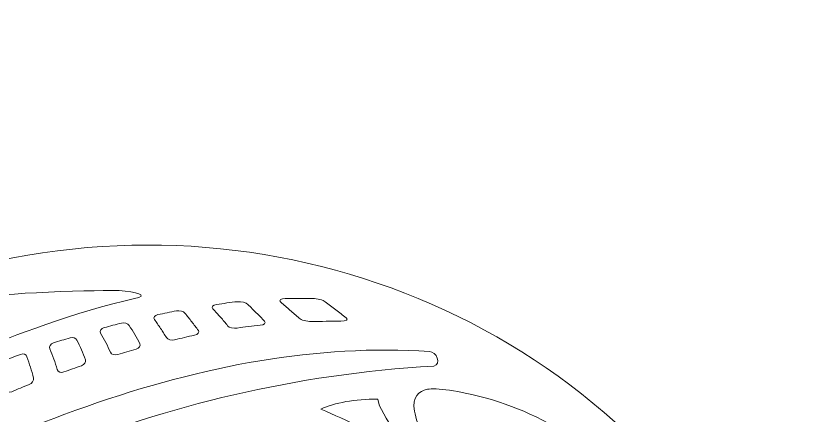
# Model space of a CAD drawing. Header units: centimetres. Extents: x -33.5 to 32.2, y -24.3 to 23.4.
# Drawn here: x 0.24 to 11.57, y 17.09 to 22.8 of the extents above; entities that cross this region are included whole.
import ezdxf

# ---------------------------------------------------------------- set-up
doc = ezdxf.new("R2010")
doc.units = ezdxf.units.CM
doc.header["$MEASUREMENT"] = 0
doc.layers.add('layer 1', color=7, linetype='Continuous')

msp = doc.modelspace()

# ---------------------------------------------------------------- linework, layer by layer
at = {"layer": 'layer 1', "color": 250, "lineweight": 9}
for points, knots in [([(-8.06721, 8.72116), (-8.06349, 8.72116), (-8.06153, 8.72116), (-8.06153, 8.72116), (-8.06153, 8.72116), (-8.27227, 11.87344), (-6.93555, 15.0796), (-4.41705, 17.1619), (-4.41705, 17.1619), (-4.37581, 17.33898), (-4.28369, 17.6302), (-4.13969, 17.76698), (-4.13969, 17.76698), (-3.69783, 18.1142), (-4.53469, 19.02948), (-4.00209, 19.29474), (-4.00209, 19.29474), (-3.43889, 19.59502), (-5.29133, 22.43028), (-4.58521, 22.47602), (-4.58521, 22.47602), (-4.52743, 22.57722), (-4.31839, 22.79906), (-4.19589, 22.78358), (-4.19589, 22.78358), (-3.36845, 22.67902), (-2.92219, 21.06164), (-2.29655, 20.22328), (-2.29655, 20.22328), (-2.10907, 20.2575), (-1.93795, 20.21842), (-1.81111, 19.97964), (-1.81111, 19.97964), (-1.62937, 19.64894), (-1.43493, 19.34716), (-1.16669, 19.31242), (-1.16669, 19.31242), (-0.97013, 19.28694), (-0.66117, 19.247), (-0.43707, 19.1969), (-0.43707, 19.1969), (4.05973, 20.3678), (8.87613, 18.34348), (10.98897, 14.1015), (10.98897, 14.1015), (11.84863, 12.37556), (12.14565, 10.51346), (11.95011, 8.71764), (11.95011, 8.71764), (11.94999, 8.71648), (11.94931, 8.72116), (11.95049, 8.72116), (11.95049, 8.72116), (11.95049, 3.50248), (7.46939, -0.72808), (1.94165, -0.72808), (1.94165, -0.72808), (-3.58611, -0.72808), (-8.06721, 3.50248), (-8.06721, 8.72116)], [0, 0, 0, 0, 0.0625, 0.0625, 0.0625, 0.0625, 0.125, 0.125, 0.125, 0.125, 0.1875, 0.1875, 0.1875, 0.1875, 0.25, 0.25, 0.25, 0.25, 0.3125, 0.3125, 0.3125, 0.3125, 0.375, 0.375, 0.375, 0.375, 0.4375, 0.4375, 0.4375, 0.4375, 0.5, 0.5, 0.5, 0.5, 0.5625, 0.5625, 0.5625, 0.5625, 0.625, 0.625, 0.625, 0.625, 0.6875, 0.6875, 0.6875, 0.6875, 0.75, 0.75, 0.75, 0.75, 0.8125, 0.8125, 0.8125, 0.8125, 0.875, 0.875, 0.875, 0.875, 1, 1, 1, 1]), ([(1.93139, 18.75902), (2.15349, 18.80716), (1.95111, 18.85828), (1.71195, 18.87392), (1.71195, 18.87392), (1.57275, 18.883), (-0.20539, 18.84554), (-0.17573, 18.75548), (-0.17573, 18.75548), (-0.06999, 18.43418), (-0.69189, 18.25368), (-0.94475, 18.25144), (-0.94475, 18.25144), (-1.05369, 18.25046), (-1.33451, 18.28044), (-1.44023, 18.41362), (-1.44023, 18.41362), (-1.51467, 18.50742), (-1.38359, 18.21184), (-1.75007, 17.984), (-1.75007, 17.984), (-1.94925, 17.86014), (-2.51659, 17.54648), (-2.74221, 17.73176), (-2.74221, 17.73176), (-2.87747, 17.71978), (-3.56955, 16.40568), (-3.30985, 16.53122), (-3.30985, 16.53122), (-2.44755, 16.94824), (-1.16827, 17.63986), (-0.20585, 18.0579), (-0.20585, 18.0579), (0.07783, 18.18114), (1.13069, 18.5853), (1.93139, 18.75902)], [0, 0, 0, 0, 0.1, 0.1, 0.1, 0.1, 0.2, 0.2, 0.2, 0.2, 0.3, 0.3, 0.3, 0.3, 0.4, 0.4, 0.4, 0.4, 0.5, 0.5, 0.5, 0.5, 0.6, 0.6, 0.6, 0.6, 0.7, 0.7, 0.7, 0.7, 0.8, 0.8, 0.8, 0.8, 1, 1, 1, 1]), ([(3.40069, 18.71474), (3.29931, 18.70464), (3.19949, 18.6896), (3.10115, 18.67544), (3.10115, 18.67544), (3.04781, 18.6678), (3.02569, 18.63804), (3.04995, 18.61204), (3.04995, 18.61204), (3.08715, 18.57212), (3.12293, 18.5334), (3.15867, 18.4935), (3.15867, 18.4935), (3.19407, 18.4539), (3.22789, 18.41278), (3.25999, 18.3716), (3.25999, 18.3716), (3.28189, 18.3436), (3.34297, 18.32892), (3.39725, 18.33784), (3.39725, 18.33784), (3.50153, 18.35496), (3.61211, 18.36876), (3.72445, 18.37906), (3.72445, 18.37906), (3.78483, 18.38462), (3.81103, 18.41082), (3.78545, 18.4378), (3.78545, 18.4378), (3.74753, 18.47784), (3.70903, 18.51738), (3.66905, 18.55674), (3.66905, 18.55674), (3.62941, 18.59572), (3.59009, 18.635), (3.54893, 18.67398), (3.54893, 18.67398), (3.52167, 18.69984), (3.45843, 18.72054), (3.40069, 18.71474)], [0, 0, 0, 0, 0.09090909, 0.09090909, 0.09090909, 0.09090909, 0.18181818, 0.18181818, 0.18181818, 0.18181818, 0.27272727, 0.27272727, 0.27272727, 0.27272727, 0.36363636, 0.36363636, 0.36363636, 0.36363636, 0.45454545, 0.45454545, 0.45454545, 0.45454545, 0.54545455, 0.54545455, 0.54545455, 0.54545455, 0.63636364, 0.63636364, 0.63636364, 0.63636364, 0.72727273, 0.72727273, 0.72727273, 0.72727273, 0.81818182, 0.81818182, 0.81818182, 0.81818182, 1, 1, 1, 1]), ([(4.47143, 18.76196), (4.34069, 18.76156), (4.20995, 18.7613), (4.08231, 18.76054), (4.08231, 18.76054), (4.01787, 18.76012), (3.98855, 18.73556), (4.01851, 18.7103), (4.01851, 18.7103), (4.06367, 18.67228), (4.10645, 18.63276), (4.14967, 18.59508), (4.14967, 18.59508), (4.19429, 18.55612), (4.23939, 18.51932), (4.28095, 18.47952), (4.28095, 18.47952), (4.30829, 18.45336), (4.38747, 18.43196), (4.45643, 18.4325), (4.45643, 18.4325), (4.59429, 18.43366), (4.73491, 18.4353), (4.87719, 18.43688), (4.87719, 18.43688), (4.95199, 18.4377), (4.98335, 18.45896), (4.95099, 18.4851), (4.95099, 18.4851), (4.90281, 18.52398), (4.85337, 18.56196), (4.80337, 18.60014), (4.80337, 18.60014), (4.75375, 18.63804), (4.70415, 18.6758), (4.65337, 18.714), (4.65337, 18.714), (4.62001, 18.73902), (4.54205, 18.76218), (4.47143, 18.76196)], [0, 0, 0, 0, 0.09090909, 0.09090909, 0.09090909, 0.09090909, 0.18181818, 0.18181818, 0.18181818, 0.18181818, 0.27272727, 0.27272727, 0.27272727, 0.27272727, 0.36363636, 0.36363636, 0.36363636, 0.36363636, 0.45454545, 0.45454545, 0.45454545, 0.45454545, 0.54545455, 0.54545455, 0.54545455, 0.54545455, 0.63636364, 0.63636364, 0.63636364, 0.63636364, 0.72727273, 0.72727273, 0.72727273, 0.72727273, 0.81818182, 0.81818182, 0.81818182, 0.81818182, 1, 1, 1, 1]), ([(2.52953, 18.58414), (2.44213, 18.56634), (2.35191, 18.54792), (2.26445, 18.5301), (2.26445, 18.5301), (2.21663, 18.52038), (2.19623, 18.4887), (2.21631, 18.46042), (2.21631, 18.46042), (2.24639, 18.41824), (2.27517, 18.37562), (2.30393, 18.33292), (2.30393, 18.33292), (2.33267, 18.29028), (2.36031, 18.24696), (2.38659, 18.20322), (2.38659, 18.20322), (2.40427, 18.17374), (2.45559, 18.15836), (2.50405, 18.16982), (2.50405, 18.16982), (2.59825, 18.19216), (2.69211, 18.2167), (2.78559, 18.23622), (2.78559, 18.23622), (2.83667, 18.24694), (2.86253, 18.27514), (2.84251, 18.30332), (2.84251, 18.30332), (2.81253, 18.34534), (2.78079, 18.38636), (2.74891, 18.42764), (2.74891, 18.42764), (2.71725, 18.46862), (2.68539, 18.5099), (2.65171, 18.5503), (2.65171, 18.5503), (2.62923, 18.57738), (2.57735, 18.59384), (2.52953, 18.58414)], [0, 0, 0, 0, 0.09090909, 0.09090909, 0.09090909, 0.09090909, 0.18181818, 0.18181818, 0.18181818, 0.18181818, 0.27272727, 0.27272727, 0.27272727, 0.27272727, 0.36363636, 0.36363636, 0.36363636, 0.36363636, 0.45454545, 0.45454545, 0.45454545, 0.45454545, 0.54545455, 0.54545455, 0.54545455, 0.54545455, 0.63636364, 0.63636364, 0.63636364, 0.63636364, 0.72727273, 0.72727273, 0.72727273, 0.72727273, 0.81818182, 0.81818182, 0.81818182, 0.81818182, 1, 1, 1, 1]), ([(1.74675, 18.40906), (1.66673, 18.3882), (1.58269, 18.36678), (1.50021, 18.34484), (1.50021, 18.34484), (1.45509, 18.33286), (1.43227, 18.29758), (1.44861, 18.26724), (1.44861, 18.26724), (1.47295, 18.22192), (1.49859, 18.1774), (1.52211, 18.13168), (1.52211, 18.13168), (1.54561, 18.08602), (1.56713, 18.03952), (1.58703, 17.99234), (1.58703, 17.99234), (1.60045, 17.96046), (1.64545, 17.94466), (1.69249, 17.95882), (1.69249, 17.95882), (1.78027, 17.98516), (1.86817, 18.0111), (1.95333, 18.03656), (1.95333, 18.03656), (1.99787, 18.04988), (2.02417, 18.08472), (2.00915, 18.1149), (2.00915, 18.1149), (1.98671, 18.15994), (1.96183, 18.20388), (1.93577, 18.24704), (1.93577, 18.24704), (1.90973, 18.29028), (1.88279, 18.33286), (1.85507, 18.3758), (1.85507, 18.3758), (1.83677, 18.40422), (1.78925, 18.42014), (1.74675, 18.40906)], [0, 0, 0, 0, 0.09090909, 0.09090909, 0.09090909, 0.09090909, 0.18181818, 0.18181818, 0.18181818, 0.18181818, 0.27272727, 0.27272727, 0.27272727, 0.27272727, 0.36363636, 0.36363636, 0.36363636, 0.36363636, 0.45454545, 0.45454545, 0.45454545, 0.45454545, 0.54545455, 0.54545455, 0.54545455, 0.54545455, 0.63636364, 0.63636364, 0.63636364, 0.63636364, 0.72727273, 0.72727273, 0.72727273, 0.72727273, 0.81818182, 0.81818182, 0.81818182, 0.81818182, 1, 1, 1, 1]), ([(6.13971, 18.00306), (2.93829, 18.21702), (-0.36733, 16.77862), (-3.85001, 14.76984), (-3.85001, 14.76984), (-4.11097, 14.62152), (-4.02009, 13.96508), (-3.92939, 14.0281), (-3.92939, 14.0281), (-1.00587, 15.9869), (2.21523, 17.5638), (6.20011, 17.79476), (6.20011, 17.79476), (6.31769, 17.82118), (6.23783, 18.00466), (6.13971, 18.00306)], [0, 0, 0, 0, 0.2, 0.2, 0.2, 0.2, 0.4, 0.4, 0.4, 0.4, 0.6, 0.6, 0.6, 0.6, 1, 1, 1, 1]), ([(1.01359, 18.20078), (0.93299, 18.17522), (0.85483, 18.15092), (0.77417, 18.12548), (0.77417, 18.12548), (0.73385, 18.11274), (0.71047, 18.075), (0.72381, 18.0422), (0.72381, 18.0422), (0.74345, 17.99374), (0.76179, 17.94476), (0.78033, 17.89548), (0.78033, 17.89548), (0.79869, 17.84658), (0.81615, 17.79688), (0.83067, 17.746), (0.83067, 17.746), (0.84051, 17.71174), (0.88139, 17.69558), (0.92359, 17.7106), (0.92359, 17.7106), (1.00791, 17.74074), (1.09093, 17.77044), (1.17523, 17.80064), (1.17523, 17.80064), (1.21607, 17.81534), (1.24457, 17.85426), (1.23325, 17.8867), (1.23325, 17.8867), (1.21639, 17.93492), (1.19583, 17.98142), (1.17497, 18.0278), (1.17497, 18.0278), (1.15415, 18.07424), (1.13251, 18.12042), (1.11057, 18.16624), (1.11057, 18.16624), (1.09573, 18.19728), (1.05253, 18.21316), (1.01359, 18.20078)], [0, 0, 0, 0, 0.09090909, 0.09090909, 0.09090909, 0.09090909, 0.18181818, 0.18181818, 0.18181818, 0.18181818, 0.27272727, 0.27272727, 0.27272727, 0.27272727, 0.36363636, 0.36363636, 0.36363636, 0.36363636, 0.45454545, 0.45454545, 0.45454545, 0.45454545, 0.54545455, 0.54545455, 0.54545455, 0.54545455, 0.63636364, 0.63636364, 0.63636364, 0.63636364, 0.72727273, 0.72727273, 0.72727273, 0.72727273, 0.81818182, 0.81818182, 0.81818182, 0.81818182, 1, 1, 1, 1]), ([(0.30725, 17.96294), (0.22841, 17.93382), (0.15197, 17.9059), (0.07307, 17.87696), (0.07307, 17.87696), (0.03615, 17.8634), (0.00787, 17.8214), (0.01773, 17.78562), (0.01773, 17.78562), (0.03215, 17.73326), (0.04791, 17.68124), (0.06149, 17.62826), (0.06149, 17.62826), (0.07503, 17.57538), (0.08857, 17.52204), (0.09783, 17.46764), (0.09783, 17.46764), (0.10417, 17.43028), (0.14135, 17.4135), (0.18001, 17.42956), (0.18001, 17.42956), (0.26361, 17.46418), (0.34447, 17.49852), (0.42709, 17.53192), (0.42709, 17.53192), (0.46849, 17.54864), (0.49721, 17.58932), (0.48939, 17.62432), (0.48939, 17.62432), (0.47777, 17.67664), (0.46363, 17.72746), (0.44769, 17.77768), (0.44769, 17.77768), (0.43167, 17.82788), (0.41397, 17.87752), (0.39721, 17.9273), (0.39721, 17.9273), (0.38587, 17.96102), (0.34661, 17.97744), (0.30725, 17.96294)], [0, 0, 0, 0, 0.09090909, 0.09090909, 0.09090909, 0.09090909, 0.18181818, 0.18181818, 0.18181818, 0.18181818, 0.27272727, 0.27272727, 0.27272727, 0.27272727, 0.36363636, 0.36363636, 0.36363636, 0.36363636, 0.45454545, 0.45454545, 0.45454545, 0.45454545, 0.54545455, 0.54545455, 0.54545455, 0.54545455, 0.63636364, 0.63636364, 0.63636364, 0.63636364, 0.72727273, 0.72727273, 0.72727273, 0.72727273, 0.81818182, 0.81818182, 0.81818182, 0.81818182, 1, 1, 1, 1]), ([(8.38541, 16.6211), (8.50527, 16.50946), (8.49435, 16.46914), (8.39655, 16.49878), (8.39655, 16.49878), (8.10657, 16.58666), (7.55565, 16.7294), (7.18955, 16.64236), (7.18955, 16.64236), (6.82323, 16.55522), (6.59503, 16.26246), (6.56189, 16.13872), (6.56189, 16.13872), (6.54447, 16.0737), (6.48289, 16.04896), (6.42539, 16.13224), (6.42539, 16.13224), (6.09513, 16.62764), (5.96223, 16.95148), (5.92507, 17.15288), (5.92507, 17.15288), (5.88837, 17.35146), (5.98841, 17.44182), (6.10939, 17.46318), (6.10939, 17.46318), (6.23199, 17.48486), (6.54397, 17.45222), (6.97385, 17.33012), (6.97385, 17.33012), (7.39883, 17.20946), (7.91559, 16.98716), (8.38541, 16.6211)], [0, 0, 0, 0, 0.11111111, 0.11111111, 0.11111111, 0.11111111, 0.22222222, 0.22222222, 0.22222222, 0.22222222, 0.33333333, 0.33333333, 0.33333333, 0.33333333, 0.44444444, 0.44444444, 0.44444444, 0.44444444, 0.55555556, 0.55555556, 0.55555556, 0.55555556, 0.66666667, 0.66666667, 0.66666667, 0.66666667, 0.77777778, 0.77777778, 0.77777778, 0.77777778, 1, 1, 1, 1]), ([(5.40247, 17.32178), (5.07431, 17.32928), (4.78985, 17.26832), (4.58955, 17.1804), (4.58955, 17.1804), (4.78505, 17.09744), (4.96971, 17.01148), (5.14613, 16.92072), (5.14613, 16.92072), (5.32179, 16.83026), (5.49083, 16.73528), (5.65415, 16.63268), (5.65415, 16.63268), (5.75501, 16.56928), (5.71227, 16.69652), (5.62731, 16.86068), (5.62731, 16.86068), (5.54287, 17.02376), (5.41025, 17.21904), (5.40247, 17.32178)], [0, 0, 0, 0, 0.16666667, 0.16666667, 0.16666667, 0.16666667, 0.33333333, 0.33333333, 0.33333333, 0.33333333, 0.5, 0.5, 0.5, 0.5, 0.66666667, 0.66666667, 0.66666667, 0.66666667, 1, 1, 1, 1])]:
    msp.add_open_spline(points, degree=3, knots=knots, dxfattribs=at)

doc.saveas('drawing.dxf')
